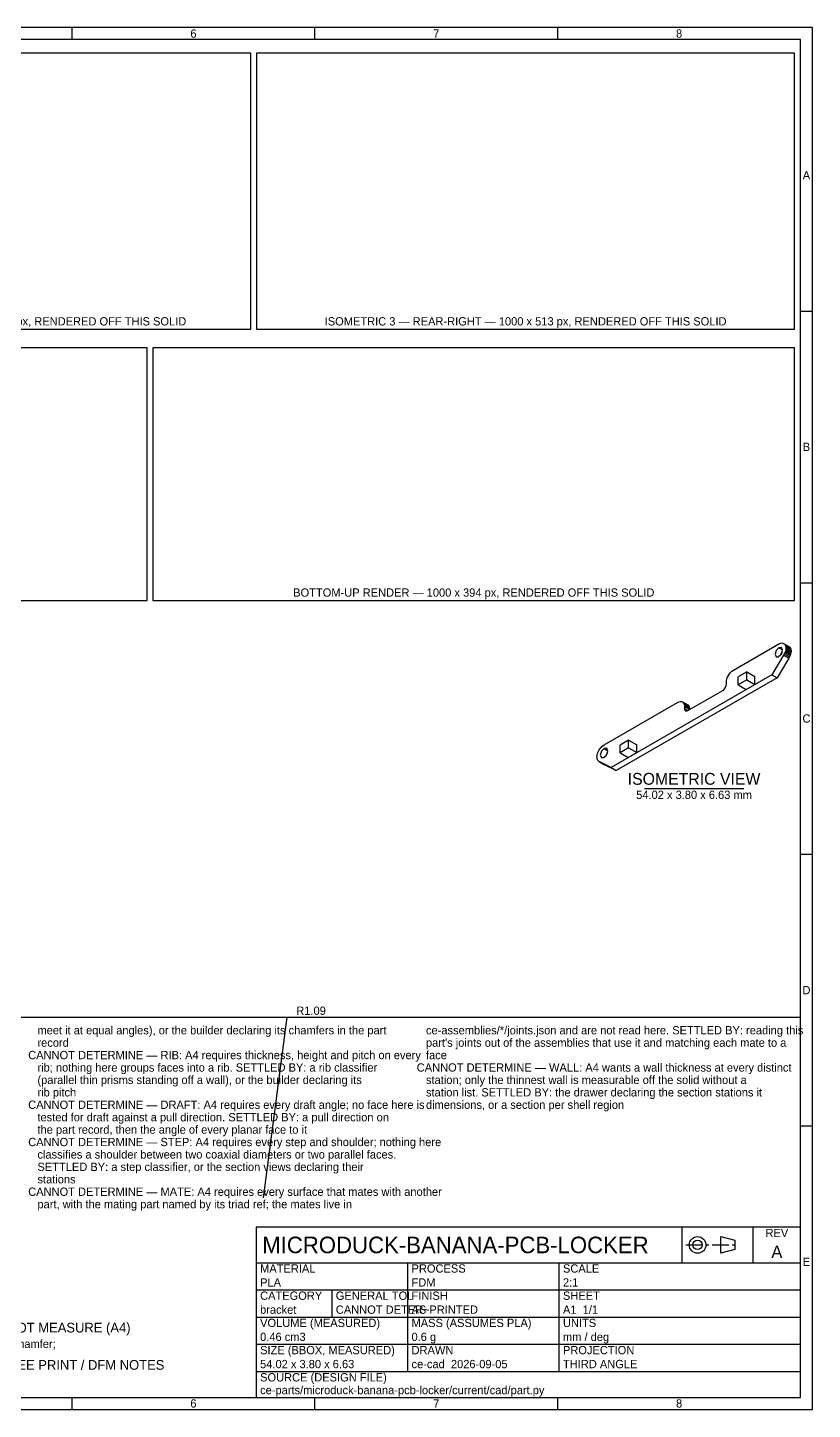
# Model space of a CAD drawing. Header units: millimetres. Extents: x 5 to 836, y 5 to 589.
# Drawn here: x 504 to 836, y 5 to 589 of the extents above; entities that cross this region are included whole.
import ezdxf
from ezdxf.enums import TextEntityAlignment as Align

# ---------------------------------------------------------------- set-up
doc = ezdxf.new("R2010")
doc.units = ezdxf.units.MM
doc.linetypes.add('CENTER', pattern=[11.2, 7, -1.4, 1.4, -1.4])
for name, color, linetype in [('CENTER', 4, 'CENTER'), ('DIM', 3, 'CONTINUOUS'), ('FRAME', 7, 'CONTINUOUS'), ('TEXT', 3, 'CONTINUOUS'), ('TITLE', 7, 'CONTINUOUS'), ('VISIBLE', 7, 'CONTINUOUS')]:
    doc.layers.add(name, color=color, linetype=linetype)

msp = doc.modelspace()

# ---------------------------------------------------------------- linework, layer by layer
at = {"layer": 'CENTER'}
msp.add_line((782.5, 74.5), (804.75, 74.5), dxfattribs=at)
at = {"layer": 'DIM'}
for p, q in [((604.09, 94.39), (614.089748, 170.75)), ((614.089748, 170.75), (617.089748, 170.75))]:
    msp.add_line(p, q, dxfattribs=at)
msp.add_solid([(604.09, 94.39), (605.108362, 97.483962), (603.902657, 97.641856)], dxfattribs=at)
at = {"layer": 'FRAME'}
for p, q in [((831, 584), (10, 584)), ((831, 10), (831, 584)), ((10, 170.75), (831, 170.75)), ((831, 82), (601, 82)), ((601, 82), (601, 10)), ((831, 10), (831, 82)), ((10, 10), (831, 10)), ((601, 10), (831, 10))]:
    msp.add_line(p, q, dxfattribs=at)
at = {"layer": 'TEXT'}
msp.add_line((765, 267.395989), (807, 267.395989), dxfattribs=at)
at = {"layer": 'TITLE'}
for p, q in [((836, 589), (5, 589)), ((523.125, 584), (523.125, 589)), ((625.75, 584), (625.75, 589)), ((728.375, 584), (728.375, 589)), ((836, 5), (836, 589)), ((598.62, 578.16217), (371.24, 578.16217)), ((598.62, 461.51623), (598.62, 578.16217)), ((828.5, 578.16217), (601.12, 578.16217)), ((601.12, 578.16217), (601.12, 461.51623)), ((828.5, 461.51623), (828.5, 578.16217)), ((831, 469.2), (836, 469.2)), ((371.24, 461.51623), (598.62, 461.51623)), ((601.12, 461.51623), (828.5, 461.51623)), ((554.833333, 453.719033), (283.666667, 453.719033)), ((554.833333, 346.879367), (554.833333, 453.719033)), ((828.5, 453.719033), (557.333333, 453.719033)), ((557.333333, 453.719033), (557.333333, 346.879367)), ((828.5, 346.879367), (828.5, 453.719033)), ((831, 354.4), (836, 354.4)), ((283.666667, 346.879367), (554.833333, 346.879367)), ((557.333333, 346.879367), (828.5, 346.879367)), ((831, 239.6), (836, 239.6)), ((831, 124.8), (836, 124.8)), ((781, 67), (781, 82)), ((811, 67), (811, 82)), ((797.3, 71), (797.3, 78)), ((797.3, 78), (803.25, 76.46)), ((803.25, 76.46), (803.25, 72.54)), ((803.25, 72.54), (797.3, 71)), ((601, 67), (831, 67)), ((665, 21), (665, 67)), ((729, 21), (729, 67)), ((601, 55.5), (831, 55.5)), ((633, 44), (633, 55.5)), ((601, 44), (831, 44)), ((601, 32.5), (831, 32.5)), ((601, 21), (831, 21)), ((523.125, 5), (523.125, 10)), ((625.75, 5), (625.75, 10)), ((728.375, 5), (728.375, 10)), ((5, 5), (836, 5))]:
    msp.add_line(p, q, dxfattribs=at)
for radius in [3.5, 1.96]:
    msp.add_circle((787.5, 74.5), radius, dxfattribs=at)
at = {"layer": 'VISIBLE'}
for p, q in [((598.62, 578.16217), (371.24, 578.16217)), ((598.62, 461.51623), (598.62, 578.16217)), ((828.5, 578.16217), (601.12, 578.16217)), ((601.12, 578.16217), (601.12, 461.51623)), ((828.5, 461.51623), (828.5, 578.16217)), ((371.24, 461.51623), (598.62, 461.51623)), ((601.12, 461.51623), (828.5, 461.51623)), ((554.833333, 453.719033), (283.666667, 453.719033)), ((554.833333, 346.879367), (554.833333, 453.719033)), ((828.5, 453.719033), (557.333333, 453.719033)), ((557.333333, 453.719033), (557.333333, 346.879367)), ((828.5, 346.879367), (828.5, 453.719033)), ((283.666667, 346.879367), (554.833333, 346.879367)), ((557.333333, 346.879367), (828.5, 346.879367)), ((802.602274, 317.420443), (821.818963, 328.515204)), ((821.818963, 328.515204), (822.261627, 328.732514)), ((822.954276, 327.048303), (821.818963, 326.935842)), ((822.261627, 328.732514), (822.694425, 328.868456)), ((822.694425, 328.868456), (823.107709, 328.92)), ((823.400989, 325.678895), (822.954276, 327.048303)), ((823.107709, 328.92), (823.49227, 328.885997)), ((823.49227, 328.885997), (823.839534, 328.767206)), ((823.839534, 328.767206), (824.141762, 328.566274)), ((823.839534, 328.767206), (826.05514, 327.488025)), ((824.141762, 328.566274), (824.392219, 328.287678)), ((824.141762, 328.566274), (826.357368, 327.287093)), ((824.392219, 328.287678), (824.58532, 327.93763)), ((824.392219, 328.287678), (826.607824, 327.008498)), ((824.58532, 327.93763), (824.716763, 327.523931)), ((824.58532, 327.93763), (826.800926, 326.658449)), ((824.716763, 327.523931), (824.783618, 327.055801)), ((824.716763, 327.523931), (826.932369, 326.24475)), ((824.783618, 327.055801), (824.784394, 326.543676)), ((824.783618, 327.055801), (826.999224, 325.776621)), ((826.05514, 327.488025), (826.357368, 327.287093)), ((826.357368, 327.287093), (826.607824, 327.008498)), ((823.847151, 323.742287), (818.873684, 315.513611)), ((820.720468, 325.799792), (820.213603, 324.124647)), ((820.213603, 324.124647), (820.683649, 323.115462)), ((820.683649, 323.115462), (821.576161, 323.109063)), ((821.818963, 326.935842), (820.720468, 325.799792)), ((826.062757, 322.463107), (821.08929, 314.23443)), ((821.576161, 323.109063), (822.687781, 324.024423)), ((821.818963, 326.935842), (823.424539, 326.008862)), ((823.175179, 324.872557), (822.678352, 324.012027)), ((822.687781, 324.024423), (823.400989, 325.678895)), ((824.14824, 324.292764), (823.847151, 323.742287)), ((823.847151, 323.742287), (826.062757, 322.463107)), ((824.397413, 324.860829), (824.14824, 324.292764)), ((824.14824, 324.292764), (826.363846, 323.013583)), ((824.589115, 325.433821), (824.397413, 324.860829)), ((824.397413, 324.860829), (826.613019, 323.581648)), ((824.719075, 325.998969), (824.589115, 325.433821)), ((824.589115, 325.433821), (826.804721, 324.15464)), ((824.784394, 326.543676), (824.719075, 325.998969)), ((824.719075, 325.998969), (826.934681, 324.719788)), ((824.784394, 326.543676), (827, 325.264495)), ((826.363846, 323.013583), (826.062757, 322.463107)), ((826.613019, 323.581648), (826.363846, 323.013583)), ((826.607824, 327.008498), (826.800926, 326.658449)), ((826.804721, 324.15464), (826.613019, 323.581648)), ((826.800926, 326.658449), (826.932369, 326.24475)), ((826.934681, 324.719788), (826.804721, 324.15464)), ((826.932369, 326.24475), (826.999224, 325.776621)), ((827, 325.264495), (826.934681, 324.719788)), ((826.999224, 325.776621), (827, 325.264495)), ((818.873684, 315.513611), (750.91071, 276.27517)), ((800.513381, 315.215318), (800.961041, 315.897995)), ((800.961041, 315.897995), (801.471773, 316.50809)), ((801.471773, 316.50809), (802.02595, 317.022158)), ((802.02595, 317.022158), (802.602274, 317.420443)), ((808.278656, 316.723716), (804.6362, 314.620743)), ((808.278656, 316.723716), (811.675919, 314.762306)), ((808.278656, 313.370557), (808.278656, 316.723716)), ((818.873684, 315.513611), (821.08929, 314.23443)), ((821.08929, 314.23443), (753.126316, 274.995989)), ((798.553356, 309.178228), (798.909597, 309.554291)), ((798.909597, 309.554291), (799.215509, 310.001957)), ((799.215509, 310.001957), (799.450243, 310.490716)), ((799.450243, 310.490716), (799.597803, 310.987262)), ((799.597803, 310.987262), (799.648133, 311.457755)), ((799.648133, 312.30372), (799.704896, 313.001974)), ((799.648133, 311.457755), (799.648133, 312.30372)), ((799.704896, 313.001974), (799.873003, 313.738939)), ((799.873003, 313.738939), (800.145995, 314.486294)), ((800.145995, 314.486294), (800.513381, 315.215318)), ((804.6362, 311.267584), (804.6362, 314.620743)), ((808.278656, 313.370557), (804.6362, 311.267584)), ((804.6362, 311.267584), (808.033463, 309.306174)), ((808.033463, 309.306174), (811.675919, 311.409147)), ((808.278656, 313.370557), (811.675919, 311.409147)), ((811.675919, 311.409147), (811.675919, 314.762306)), ((747.965431, 285.875847), (778.998685, 303.792905)), ((778.998685, 303.792905), (779.57501, 304.060102)), ((779.57501, 304.060102), (780.129186, 304.185942)), ((780.129186, 304.185942), (780.639918, 304.165589)), ((780.639918, 304.165589), (781.087579, 303.999826)), ((781.087579, 303.999826), (781.454964, 303.695022)), ((781.087579, 303.999826), (783.303184, 302.720645)), ((781.454964, 303.695022), (781.727956, 303.262891)), ((781.454964, 303.695022), (783.67057, 302.415841)), ((783.429897, 300.388579), (798.171062, 308.899394)), ((798.171062, 308.899394), (798.553356, 309.178228)), ((781.727956, 303.262891), (781.896063, 302.72004)), ((781.727956, 303.262891), (783.943562, 301.983711)), ((781.896063, 302.72004), (781.952826, 302.08733)), ((781.896063, 302.72004), (784.111669, 301.44086)), ((781.952826, 302.08733), (781.952826, 301.241366)), ((781.952826, 302.08733), (784.162524, 300.811561)), ((781.952826, 301.241366), (782.003156, 300.828989)), ((781.952826, 301.241366), (783.429897, 300.388579)), ((782.003156, 300.828989), (782.150716, 300.50283)), ((782.003156, 300.828989), (783.047603, 300.225977)), ((782.150716, 300.50283), (782.38545, 300.285118)), ((782.150716, 300.50283), (782.691362, 300.190689)), ((782.38545, 300.285118), (782.691362, 300.190689)), ((782.691362, 300.190689), (783.047603, 300.225977)), ((783.047603, 300.225977), (783.429897, 300.388579)), ((783.303184, 302.720645), (783.67057, 302.415841)), ((783.67057, 302.415841), (783.943562, 301.983711)), ((783.943562, 301.983711), (784.111669, 301.44086)), ((784.111669, 301.44086), (784.167851, 300.814636)), ((758.353669, 287.899511), (754.711213, 285.796538)), ((758.353669, 287.899511), (761.750931, 285.938101)), ((758.353669, 284.546352), (758.353669, 287.899511)), ((745, 280.480134), (745.000776, 280.993156)), ((745.065319, 280.010852), (745, 280.480134)), ((745.000776, 280.993156), (745.067631, 281.538483)), ((745.067631, 281.538483), (745.199074, 282.103959)), ((745.199074, 282.103959), (745.392176, 282.676982)), ((745.392176, 282.676982), (745.642632, 283.244779)), ((745.642632, 283.244779), (745.94486, 283.794695)), ((745.94486, 283.794695), (746.292124, 284.314473)), ((746.292124, 284.314473), (746.676685, 284.792527)), ((746.866937, 283.160436), (746.360071, 281.485291)), ((746.360071, 281.485291), (746.830118, 280.476106)), ((746.676685, 284.792527), (747.089969, 285.218203)), ((746.830118, 280.476106), (747.72263, 280.469707)), ((747.965431, 284.296485), (746.866937, 283.160436)), ((747.089969, 285.218203), (747.522767, 285.582013)), ((747.522767, 285.582013), (747.965431, 285.875847)), ((747.72263, 280.469707), (748.83425, 281.385067)), ((749.100745, 284.408947), (747.965431, 284.296485)), ((747.965431, 284.296485), (749.571007, 283.369506)), ((749.321648, 282.233201), (748.824821, 281.372671)), ((748.83425, 281.385067), (749.547457, 283.039539)), ((749.547457, 283.039539), (749.100745, 284.408947)), ((754.711213, 282.443379), (754.711213, 285.796538)), ((758.353669, 284.546352), (754.711213, 282.443379)), ((754.711213, 282.443379), (758.108475, 280.481969)), ((758.108475, 280.481969), (761.750931, 282.584942)), ((758.353669, 284.546352), (761.750931, 282.584942)), ((761.750931, 282.584942), (761.750931, 285.938101)), ((745.195279, 279.595768), (745.065319, 280.010852)), ((745.386981, 279.244135), (745.195279, 279.595768)), ((745.636154, 278.963789), (745.386981, 279.244135)), ((745.937243, 278.760981), (745.636154, 278.963789)), ((745.937243, 278.760981), (748.152849, 277.4818)), ((750.91071, 276.27517), (745.937243, 278.760981)), ((753.126316, 274.995989), (748.152849, 277.4818)), ((750.91071, 276.27517), (753.126316, 274.995989))]:
    msp.add_line(p, q, dxfattribs=at)

# ---------------------------------------------------------------- texts
at = {"layer": 'TEXT'}
for s, height, p in [('ISOMETRIC 2 — FRONT-RIGHT — 1000 x 513 px, RENDERED OFF THIS SOLID', 3.5, (484.93, 463.11623)), ('ISOMETRIC 3 — REAR-RIGHT — 1000 x 513 px, RENDERED OFF THIS SOLID', 3.5, (714.81, 463.11623)), ('BOTTOM-UP RENDER — 1000 x 394 px, RENDERED OFF THIS SOLID', 3.5, (692.916667, 348.479367)), ('ISOMETRIC VIEW', 5, (786, 268.995989)), ('54.02 x 3.80 x 6.63 mm', 3.5, (786, 262.995989)), ('A', 5.2, (821, 69))]:
    msp.add_text(s, height=height, dxfattribs=at).set_placement(p, align=Align.CENTER)
for s, height, p in [('R1.09', 3.5, (617.889748, 171.75)), ('   meet it at equal angles), or the builder declaring its chamfers in the part', 3.5, (504.6, 163.5)), ('   ce-assemblies/*/joints.json and are not read here. SETTLED BY: reading this', 3.5, (668.8, 163.5)), ('   record', 3.5, (504.6, 158.25)), ("   part's joints out of the assemblies that use it and matching each mate to a", 3.5, (668.8, 158.25)), ('CANNOT DETERMINE — RIB: A4 requires thickness, height and pitch on every', 3.5, (504.6, 153)), ('   face', 3.5, (668.8, 153)), ('   (parallel thin prisms standing off a wall), or the builder declaring its', 3.5, (504.6, 142.5)), ('   rib; nothing here groups faces into a rib. SETTLED BY: a rib classifier', 3.5, (504.6, 147.75)), ('CANNOT DETERMINE — WALL: A4 wants a wall thickness at every distinct', 3.5, (668.8, 147.75)), ('   station; only the thinnest wall is measurable off the solid without a', 3.5, (668.8, 142.5)), ('   rib pitch', 3.5, (504.6, 137.25)), ('   station list. SETTLED BY: the drawer declaring the section stations it', 3.5, (668.8, 137.25)), ('CANNOT DETERMINE — DRAFT: A4 requires every draft angle; no face here is', 3.5, (504.6, 132)), ('   dimensions, or a section per shell region', 3.5, (668.8, 132)), ('   tested for draft against a pull direction. SETTLED BY: a pull direction on', 3.5, (504.6, 126.75)), ('   the part record, then the angle of every planar face to it', 3.5, (504.6, 121.5)), ('CANNOT DETERMINE — STEP: A4 requires every step and shoulder; nothing here', 3.5, (504.6, 116.25)), ('   classifies a shoulder between two coaxial diameters or two parallel faces.', 3.5, (504.6, 111)), ('   SETTLED BY: a step classifier, or the section views declaring their', 3.5, (504.6, 105.75)), ('   stations', 3.5, (504.6, 100.5)), ('CANNOT DETERMINE — MATE: A4 requires every surface that mates with another', 3.5, (504.6, 95.25)), ('   part, with the mating part named by its triad ref; the mates live in', 3.5, (504.6, 90)), ('PLA', 3.5, (602.6, 56.9)), ('FDM', 3.5, (666.6, 56.9)), ('2:1', 3.5, (730.6, 56.9)), ('bracket', 3.5, (602.6, 45.4)), ('CANNOT DETER~', 3.5, (634.6, 45.4)), ('AS PRINTED', 3.5, (666.6, 45.4)), ('A1  1/1', 3.5, (730.6, 45.4)), ('CANNOT DETERMINE — FEATURES THIS CENSUS COULD NOT MEASURE (A4)', 4.1, (340.4, 37.5)), ('0.46 cm3', 3.5, (602.6, 33.9)), ('0.6 g', 3.5, (666.6, 33.9)), ('mm / deg', 3.5, (730.6, 33.9)), ('CANNOT DETERMINE — CHAMFER: A4 requires size and angle on every chamfer;', 3.5, (340.4, 30.9375)), ('FEATURE SCHEDULE — 23 FEATURE(S) ENUMERATED OFF THE SOLID, GENERAL TOLERANCE CANNOT DETERMINE — SEE PRINT / DFM NOTES', 4.1, (176.2, 21.75)), ('54.02 x 3.80 x 6.63', 3.5, (602.6, 22.4)), ('ce-cad  2026-09-05', 3.5, (666.6, 22.4)), ('THIRD ANGLE', 3.5, (730.6, 22.4)), ('ce-parts/microduck-banana-pcb-locker/current/cad/part.py', 3.5, (602.6, 11.4))]:
    msp.add_text(s, height=height, dxfattribs=at).set_placement(p)
msp.add_text('MICRODUCK-BANANA-PCB-LOCKER', height=7, dxfattribs=at).set_placement((603.5, 74.5), align=Align.MIDDLE_LEFT)
at = {"layer": 'TITLE'}
for s, p in [('6', (574.4375, 586.5)), ('7', (677.0625, 586.5)), ('8', (779.6875, 586.5)), ('A', (833.5, 526.6)), ('B', (833.5, 411.8)), ('C', (833.5, 297)), ('D', (833.5, 182.2)), ('E', (833.5, 67.4)), ('6', (574.4375, 7.5)), ('7', (677.0625, 7.5)), ('8', (779.6875, 7.5))]:
    msp.add_text(s, height=3.5, dxfattribs=at).set_placement(p, align=Align.MIDDLE_CENTER)
msp.add_text('REV', height=3.5, dxfattribs=at).set_placement((821, 77.8), align=Align.CENTER)
for s, p in [('MATERIAL', (602.6, 62.8)), ('PROCESS', (666.6, 62.8)), ('SCALE', (730.6, 62.8)), ('CATEGORY', (602.6, 51.3)), ('GENERAL TOL', (634.6, 51.3)), ('FINISH', (666.6, 51.3)), ('SHEET', (730.6, 51.3)), ('VOLUME (MEASURED)', (602.6, 39.8)), ('MASS (ASSUMES PLA)', (666.6, 39.8)), ('UNITS', (730.6, 39.8)), ('SIZE (BBOX, MEASURED)', (602.6, 28.3)), ('DRAWN', (666.6, 28.3)), ('PROJECTION', (730.6, 28.3)), ('SOURCE (DESIGN FILE)', (602.6, 16.8))]:
    msp.add_text(s, height=3.5, dxfattribs=at).set_placement(p)

doc.saveas('drawing.dxf')
